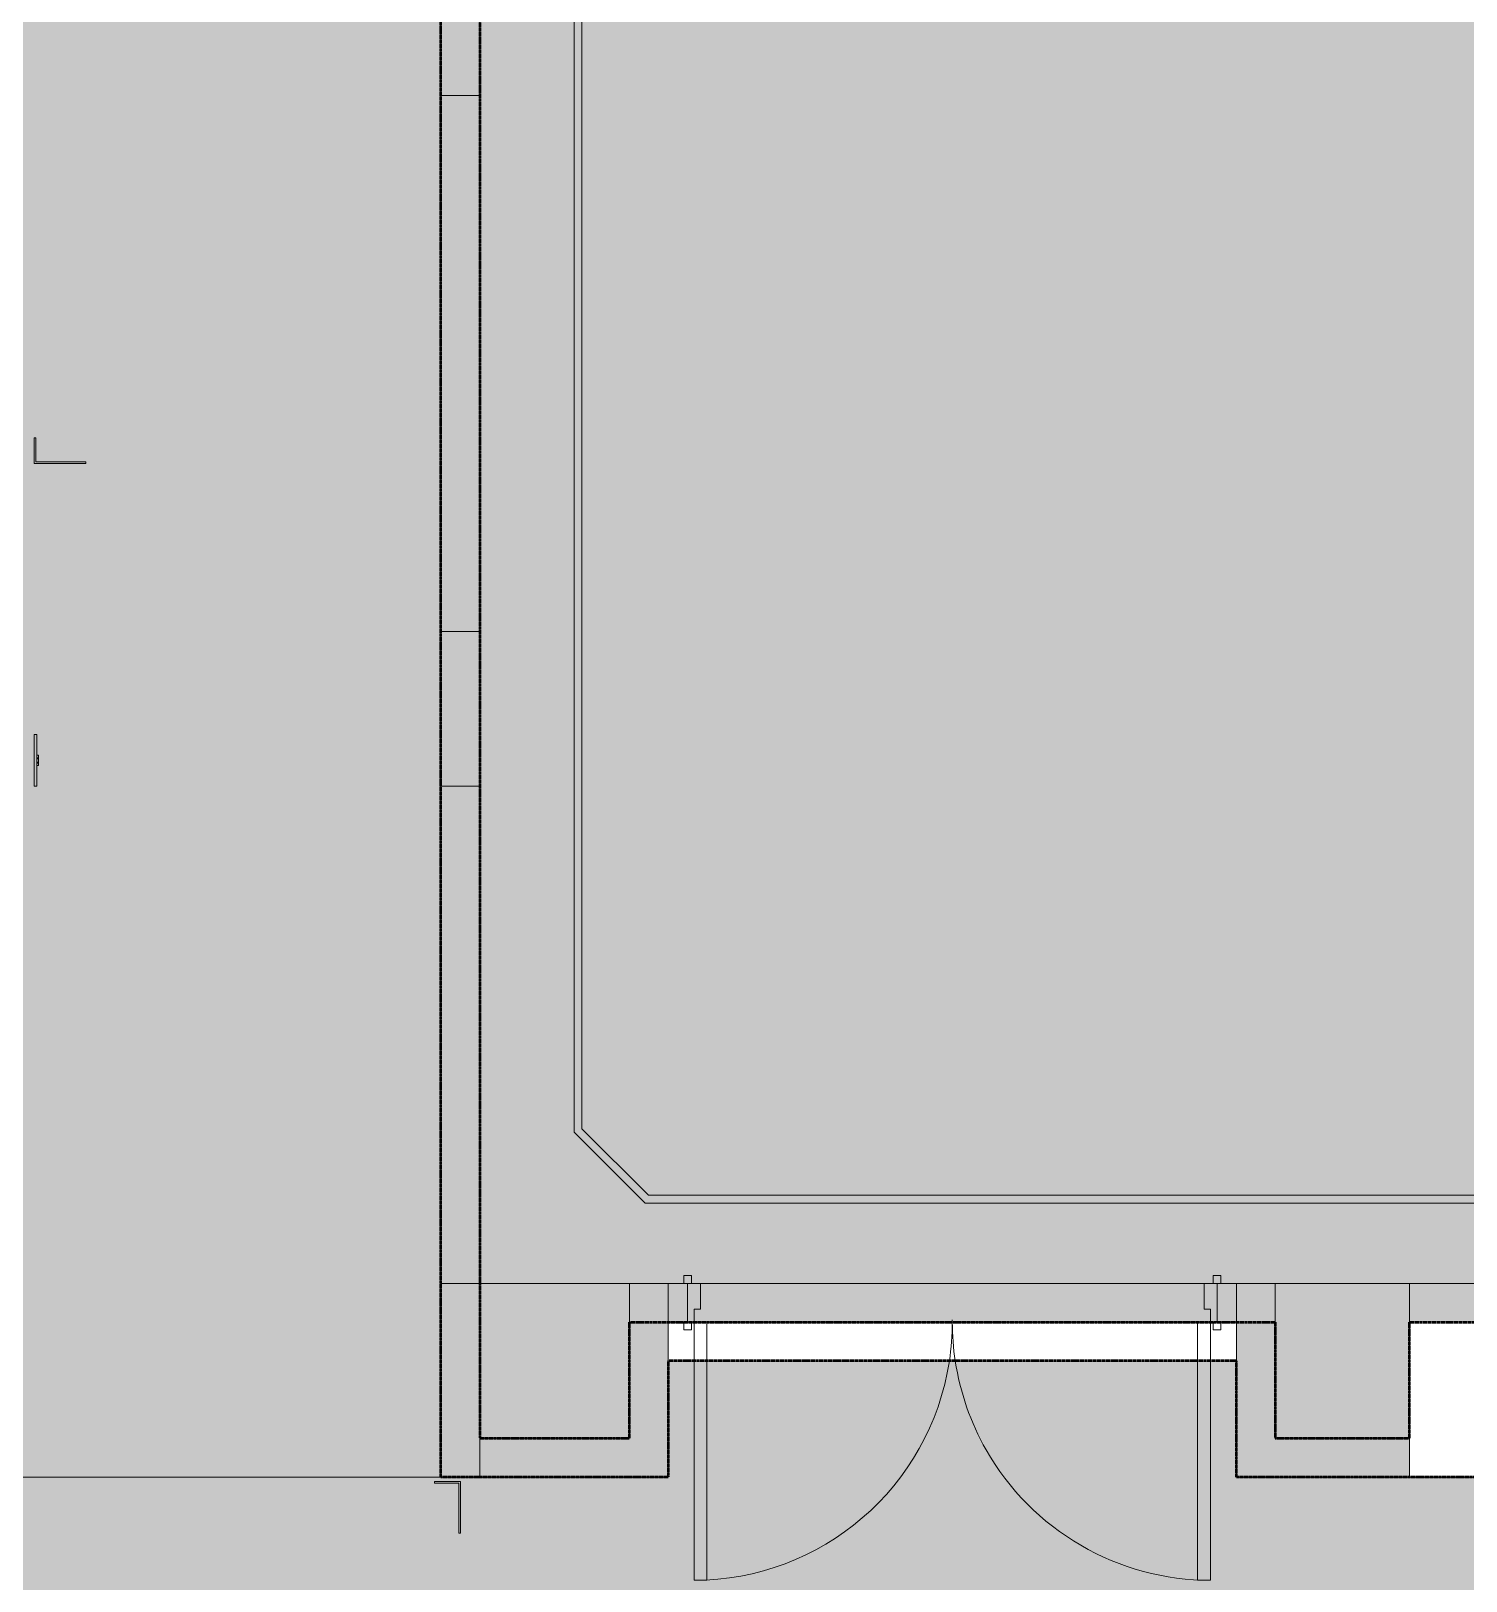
# Model space of a CAD drawing. Header units: millimetres. Extents: x 15878 to 679837, y -72324 to 391440.
# Drawn here: x 69952 to 75508, y 39205 to 45207 of the extents above; entities that cross this region are included whole.
import ezdxf

# ---------------------------------------------------------------- set-up
doc = ezdxf.new("R2010")
doc.units = ezdxf.units.MM
doc.linetypes.add('Demolished', pattern=[4.8, 3.2, -1.6])
for name, color, linetype, lineweight in [('A-DETL', 90, 'Continuous', 5), ('A-DETL-GENF', 92, 'Continuous', 5), ('A-DOOR', 31, 'Continuous', 5), ('A-DOOR-FRAM', 31, 'Continuous', 5), ('A-FLOR', 192, 'Continuous', 5), ('A-GENM', 13, 'Continuous', 5), ('A-WALL', 113, 'Continuous', 5), ('A-WALL-PATT', 111, 'Continuous', 18), ('S-COLS', 52, 'Continuous', 5)]:
    doc.layers.add(name, color=color, linetype=linetype, lineweight=lineweight)

# ---------------------------------------------------------------- blocks, each defined once
blk = doc.blocks.new('DLN-Double Door__X03_ - _M20_2000 x 2450 _WH_-16954918-1_F')
at = {"layer": 'A-DOOR', "color": 21}
for p, q in [((-950, -75), (-1000, -75)), ((950, -75), (1000, -75))]:
    blk.add_line(p, q, dxfattribs=at)
at = {"layer": 'A-DOOR', "color": 253}
for p, q in [((-1000, -75), (-1000, -225)), ((-950, -225), (-950, -75)), ((950, -225), (950, -75)), ((1000, -75), (1000, -225)), ((-1000, -225), (-1000, -1075)), ((-950, -1075), (-950, -225)), ((950, -1075), (950, -225)), ((1000, -225), (1000, -1075)), ((-1000, -1075), (-950, -1075)), ((1000, -1075), (950, -1075))]:
    blk.add_line(p, q, dxfattribs=at)
for centre, start, end in [((-1000, -75), 351.31001, 359.99475), ((1000, -75), 180.00525, 188.68999), ((-1000, -75), 270, 351.31001), ((1000, -75), 188.68999, 209.66667), ((1000, -75), 209.66667, 239.83333), ((1000, -75), 239.83333, 270)]:
    blk.add_arc(centre, 1000, start, end, dxfattribs=at)
at = {"layer": 'A-DOOR', "color": 21}
for centre, start, end in [((1000, -75), 179.5, 180.00525), ((-1000, -75), 359.99475, 0.5)]:
    blk.add_arc(centre, 1000, start, end, dxfattribs=at)
at = {"layer": 'A-DOOR-FRAM', "color": 21}
for p, q in [((-1010, 105), (-1040, 105)), ((-1040, 105), (-1040, 75)), ((-1040, 75), (-1010, 75)), ((-975, 75), (-1025, 75)), ((-1025, 75), (-1025, -75)), ((-1010, 75), (-1010, 105)), ((-975, -25), (-975, 75)), ((975, 75), (975, -25)), ((1025, 75), (975, 75)), ((1040, 105), (1010, 105)), ((1010, 105), (1010, 75)), ((1010, 75), (1040, 75)), ((1025, -75), (1025, 75)), ((1040, 75), (1040, 105)), ((-1000, -75), (-1000, -25)), ((-1000, -25), (-975, -25)), ((975, -25), (1000, -25)), ((1000, -25), (1000, -75)), ((-1010, -75), (-1040, -75)), ((-1025, -75), (-1000, -75)), ((1000, -75), (1025, -75)), ((1040, -75), (1010, -75))]:
    blk.add_line(p, q, dxfattribs=at)
at = {"layer": 'A-DOOR-FRAM', "color": 253}
for p, q in [((-1040, -75), (-1040, -105)), ((-1040, -105), (-1010, -105)), ((-1010, -105), (-1010, -75)), ((1010, -75), (1010, -105)), ((1010, -105), (1040, -105)), ((1040, -105), (1040, -75))]:
    blk.add_line(p, q, dxfattribs=at)
blk = doc.blocks.new('Signage - Female_Male - Type 1-17077817-1_F')
at = {"layer": 'A-GENM'}
for p, q in [((131, 210.4), (125, 210.4)), ((125, 210.4), (125, 10.4)), ((131, 16.4), (131, 210.4)), ((125, 10.4), (225, 10.4)), ((225, 16.4), (131, 16.4)), ((225, 10.4), (225, 16.4))]:
    blk.add_line(p, q, dxfattribs=at)
blk = doc.blocks.new('Signage - Male - Type 1-17068298-1_F')
at = {"layer": 'A-GENM'}
for p, q in [((225, -12.5), (125, -12.5)), ((125, -12.5), (125, -212.5)), ((131, -212.5), (131, -18.5)), ((131, -18.5), (225, -18.5)), ((225, -18.5), (225, -12.5)), ((125, -212.5), (131, -212.5))]:
    blk.add_line(p, q, dxfattribs=at)
blk = doc.blocks.new('Signage - Male_Wall Mount_ - Type 1-17079279-1_F')
at = {"layer": 'A-GENM'}
for p, q in [((25, 22.5), (225, 22.5)), ((25, 12.5), (25, 22.5)), ((225, 12.5), (25, 12.5)), ((105, 28.5), (105, 22.5)), ((105, 28.5), (115, 28.5)), ((115, 28.5), (115, 22.5)), ((115, 28.5), (135, 28.5)), ((135, 28.5), (115, 28.5)), ((115, 28.5), (135, 28.5)), ((115.8, 28.5), (134.2, 28.5)), ((115.8, 22.5), (115.8, 28.5)), ((118.3, 28.5), (118.3, 22.5)), ((131.7, 22.5), (131.7, 28.5)), ((134.2, 22.5), (134.2, 28.5)), ((135, 22.5), (135, 28.5)), ((135, 28.5), (145, 28.5)), ((145, 22.5), (145, 28.5)), ((225, 12.5), (225, 22.5))]:
    blk.add_line(p, q, dxfattribs=at)

msp = doc.modelspace()

# ---------------------------------------------------------------- hatches: boundary and pattern name
at = {"layer": 'A-DETL-GENF', "transparency": 33554585}
for color, points in [(253, [(78839.3, 7707.5), (78839.3, 15874.2), (88639.3, 15874.2), (88639.3, 23590.5), (86708.4, 23590.5), (86708.4, 23740.5), (88536.2, 31007.5), (88039.3, 31007.5), (88039.3, 31457.5), (82864.3, 31457.5), (82864.3, 34107.5), (87689.3, 34107.5), (87689.3, 39607.5), (85289.3, 39607.5), (85289.3, 40057.5), (83089.3, 40057.5), (83089.3, 39607.5), (74619.3, 39607.5), (74619.3, 40057.5), (72419.3, 40057.5), (72419.3, 39607.5), (71539.3, 39607.5), (71539.3, 52007.5), (63889.3, 52007.5), (63889.3, 51407.5), (63289.3, 51407.5), (63289.3, 37257.5), (75389.3, 37257.5), (75389.3, 33757.5), (52639.3, 33757.5), (52639.3, 31607.5), (76689.3, 31607.5), (76689.3, 29767.5), (75489.3, 29767.5), (75489.3, 27367.5), (76689.3, 27367.5), (76689.3, 21440.5), (78464.3, 21440.5), (78464.3, 18024.2), (76689.3, 18024.2), (76689.3, 12097.5), (75489.3, 12097.5), (75489.3, 9697.5), (76689.3, 9697.5), (76689.3, 7707.5), (78457.2, 7707.5)]), (21, [(71689.3, 39757.5), (72269.3, 39757.5), (72269.3, 40207.5), (74769.3, 40207.5), (74769.3, 39757.5), (75289.3, 39757.5), (75289.3, 40207.5), (75889.3, 40207.5), (75889.3, 39757.5), (82939.3, 39757.5), (82939.3, 40207.5), (85439.3, 40207.5), (85439.3, 39757.5), (85689.3, 39757.5), (85689.3, 40207.5), (86289.3, 40207.5), (86289.3, 39757.5), (86439.3, 39757.5), (86439.3, 52007.5), (71689.3, 52007.5), (71689.3, 39953.1)])]:
    msp.add_hatch(color=color, dxfattribs=at).paths.add_polyline_path(points, flags=0)
at = {"layer": 'A-WALL-PATT', "lineweight": 5, "transparency": 33554432}
for points in [[(71689.3, 39607.5), (71689.3, 52007.5), (71539.3, 52007.5), (71539.3, 39607.5)], [(72269.3, 39757.5), (72419.3, 39757.5), (72419.3, 40207.5), (72269.3, 40207.5), (72269.3, 39953.1)], [(74619.3, 39757.5), (74769.3, 39757.5), (74769.3, 40207.5), (74619.3, 40207.5), (74619.3, 39953.1)]]:
    msp.add_hatch(color=253, dxfattribs=at).paths.add_polyline_path(points, flags=0)
h = msp.add_hatch(color=253, dxfattribs=at)
h.paths.add_polyline_path([(72269.3, 40207.5), (72494.3, 40207.5), (72494.3, 40357.5), (72269.3, 40357.5)], flags=0)
h.paths.add_polyline_path([(74559.3, 40207.5), (74769.3, 40207.5), (74769.3, 40357.5), (74544.3, 40357.5), (74544.3, 40207.5)], flags=0)
h = msp.add_hatch(color=253, dxfattribs=at)
h.paths.add_polyline_path([(71689.3, 39607.5), (72419.3, 39607.5), (72419.3, 39757.5), (71689.3, 39757.5)], flags=0)
h.paths.add_polyline_path([(85289.3, 39607.5), (85589.3, 39607.5), (85589.3, 39757.5), (85289.3, 39757.5)], flags=0)
h.paths.add_polyline_path([(74769.3, 39607.5), (75289.3, 39607.5), (75289.3, 39757.5), (74619.3, 39757.5), (74619.3, 39607.5)], flags=0)
h.paths.add_polyline_path([(82939.3, 39607.5), (82939.3, 39757.5), (76039.3, 39757.5), (76039.3, 39607.5), (82864.3, 39607.5)], flags=0)

# ---------------------------------------------------------------- linework, layer by layer
at = {"layer": 'A-DETL', "linetype": 'Demolished', "lineweight": 50}
for p, q in [((71539.3, 39607.5), (71539.3, 52007.5)), ((71689.3, 52007.5), (71689.3, 39757.5)), ((72269.3, 39757.5), (72269.3, 40207.5)), ((72269.3, 40207.5), (74769.3, 40207.5)), ((74769.3, 40207.5), (74769.3, 39757.5)), ((75289.3, 39757.5), (75289.3, 40207.5)), ((75289.3, 40207.5), (75889.3, 40207.5)), ((74619.3, 40057.5), (72419.3, 40057.5)), ((72419.3, 40057.5), (72419.3, 39607.5)), ((74619.3, 39757.5), (74619.3, 40057.5)), ((71689.3, 39757.5), (72269.3, 39757.5)), ((74619.3, 39607.5), (74619.3, 39757.5)), ((74769.3, 39757.5), (75289.3, 39757.5)), ((72419.3, 39607.5), (71539.3, 39607.5)), ((83089.3, 39607.5), (74619.3, 39607.5))]:
    msp.add_line(p, q, dxfattribs=at)
at = {"layer": 'A-FLOR'}
for p, q in [((71689.3, 51407.5), (71689.3, 40357.5)), ((71539.3, 39607.5), (71539.3, 48307.5)), ((71539.3, 44957.5), (71689.3, 44957.5)), ((71689.3, 42882.5), (71539.3, 42882.5)), ((71539.3, 42282.5), (71689.3, 42282.5)), ((71689.3, 40357.5), (71539.3, 40357.5)), ((71689.3, 40357.5), (72479.3, 40357.5)), ((71689.3, 39607.5), (71689.3, 40357.5)), ((72419.3, 40357.5), (72419.3, 40207.5)), ((72544.3, 40357.5), (74494.3, 40357.5)), ((74494.3, 40357.5), (72544.3, 40357.5)), ((74559.3, 40357.5), (75289.3, 40357.5)), ((74619.3, 40207.5), (74619.3, 40357.5)), ((72419.3, 39607.5), (67889.3, 39607.5)), ((69939.3, 39607.5), (71539.3, 39607.5))]:
    msp.add_line(p, q, dxfattribs=at)
at = {"layer": 'A-WALL', "color": 21}
for p, q in [((71689.3, 40357.5), (71689.3, 51407.5)), ((72479.3, 40357.5), (72269.3, 40357.5)), ((72269.3, 40357.5), (72269.3, 39757.5)), ((72494.3, 40207.5), (72494.3, 40357.5)), ((74544.3, 40357.5), (74544.3, 40207.5)), ((74769.3, 40357.5), (74559.3, 40357.5)), ((74769.3, 39757.5), (74769.3, 40357.5)), ((72419.3, 40207.5), (72479.3, 40207.5)), ((74519.3, 40207.5), (72519.3, 40207.5)), ((74559.3, 40207.5), (74619.3, 40207.5)), ((72269.3, 39757.5), (71689.3, 39757.5)), ((75289.3, 39757.5), (74769.3, 39757.5))]:
    msp.add_line(p, q, dxfattribs=at)
at = {"layer": 'A-WALL', "lineweight": 18}
for p, q in [((72055.3, 50906.9), (72055.3, 40943.1)), ((72085.3, 40955.5), (72085.3, 50894.5)), ((72055.3, 40943.1), (72329.9, 40668.5)), ((72342.3, 40698.5), (72085.3, 40955.5)), ((72329.9, 40668.5), (85241.7, 40668.5)), ((85229.3, 40698.5), (72342.3, 40698.5))]:
    msp.add_line(p, q, dxfattribs=at)
at = {"layer": 'A-WALL', "color": 253}
for p, q in [((72419.3, 39607.5), (72419.3, 40207.5)), ((74619.3, 40207.5), (74619.3, 39607.5)), ((75289.3, 39607.5), (75289.3, 39757.5)), ((74619.3, 39607.5), (75289.3, 39607.5))]:
    msp.add_line(p, q, dxfattribs=at)
at = {"layer": 'S-COLS', "color": 241, "lineweight": 20}
for p, q in [((76039.3, 40357.5), (75289.3, 40357.5)), ((75289.3, 40357.5), (75289.3, 39757.5))]:
    msp.add_line(p, q, dxfattribs=at)
at = {"layer": 'S-COLS', "color": 253}
msp.add_line((75289.3, 39757.5), (75289.3, 39607.5), dxfattribs=at)
at = {"layer": 'S-COLS', "color": 9, "lineweight": 20}
msp.add_line((75289.3, 39607.5), (76039.3, 39607.5), dxfattribs=at)

# ---------------------------------------------------------------- block references
at = {"layer": 'A-DOOR', "color": 21}
msp.add_blockref('DLN-Double Door__X03_ - _M20_2000 x 2450 _WH_-16954918-1_F', (73519.3, 40282.5), dxfattribs=at)
at = {"layer": 'A-GENM'}
for name, p, rotation in [('Signage - Male - Type 1-17068298-1_F', (69951.8, 43407.5), 90.00000000000017), ('Signage - Male_Wall Mount_ - Type 1-17079279-1_F', (69951.8, 42507.5), 270), ('Signage - Female_Male - Type 1-17077817-1_F', (71739.3, 39599.9), 180)]:
    msp.add_blockref(name, p, dxfattribs=dict(at, rotation=rotation))

doc.saveas('drawing.dxf')
